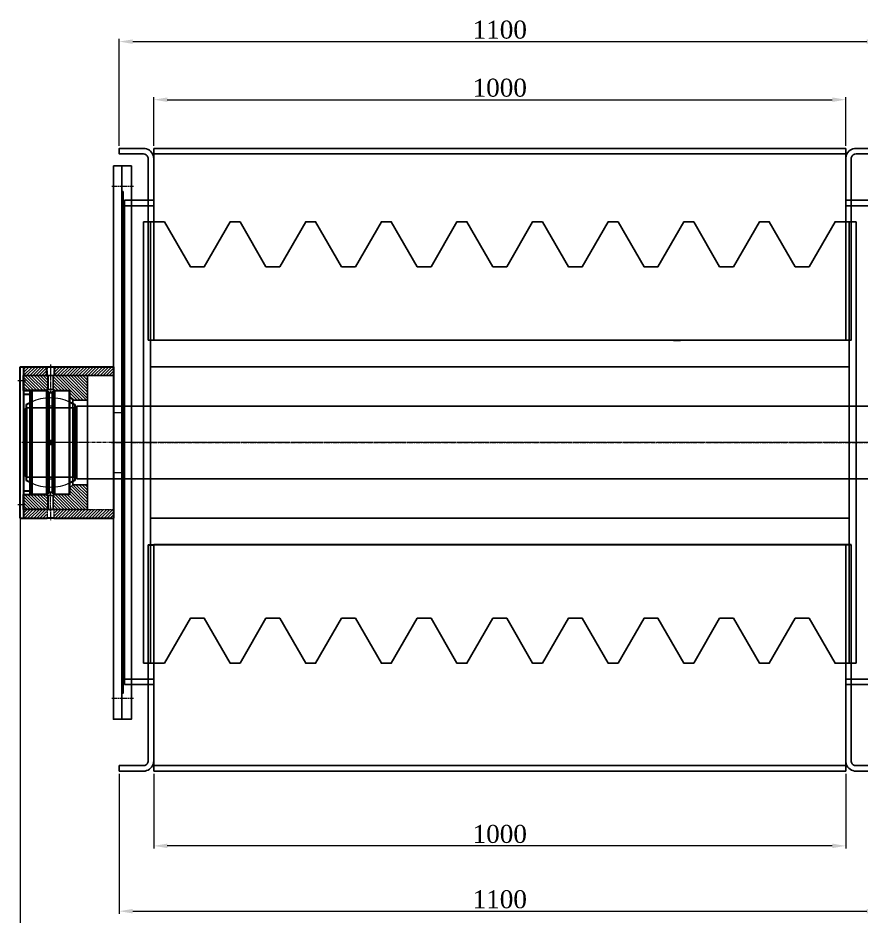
# Model space of a CAD drawing. Header units: inches. Extents: x 36705 to 45095, y -12195 to 29758.
# Drawn here: x 38420 to 39638, y 27615 to 28913 of the extents above; entities that cross this region are included whole.
import ezdxf

# ---------------------------------------------------------------- set-up
doc = ezdxf.new("R2010")
doc.units = ezdxf.units.IN
doc.header["$MEASUREMENT"] = 0
for name, pattern in [('AM_ISO08W050x2', [9, 6, -0.75, 1.5, -0.75]), ('CENTER', [2, 1.25, -0.25, 0.25, -0.25]), ('HIDDEN', [0.375, 0.25, -0.125])]:
    doc.linetypes.add(name, pattern=pattern)
doc.layers.get('Defpoints').update_dxf_attribs({"lineweight": 5})
for name, color, linetype, lineweight in [('2d ConnectionPoints', 7, 'Continuous', 50), ('AM_0', 7, 'Continuous', 30), ('AM_3', 6, 'HIDDEN', 15), ('AM_4', 3, 'Continuous', 15), ('AM_5', 3, 'Continuous', 15), ('AM_7', 4, 'CENTER', 15), ('AM_9', 253, 'Continuous', 0)]:
    doc.layers.add(name, color=color, linetype=linetype, lineweight=lineweight)
doc.styles.add('TCVN', font='times.ttf')
doc.dimstyles.new('Hien', dxfattribs={"dimtxt": 20, "dimasz": 15, "dimexe": 3, "dimexo": 3, "dimgap": 3, "dimtad": 1, "dimtoh": 1, "dimdec": 0, "dimzin": 0, "dimdsep": 46, "dimtxsty": 'TCVN', "dimcen": 0, "dimclrd": 8, "dimclre": 250, "dimclrt": 41, "dimadec": 0, "dimazin": 0, "dimtfac": 1, "dimtdec": 0, "dimtofl": 0, "dimtmove": 1, "dimatfit": 3, "dimfxl": 1, "dimtolj": 1, "dimtzin": 0, "dimlwd": 9, "dimlwe": 9, "dimarcsym": 0})

# ---------------------------------------------------------------- blocks, each defined once
blk = doc.blocks.new('1_GE_100_ES_2RS_ir_0_in_SKF_GE_100_ES_2RS_4')
at = {"layer": 'AM_0'}
for p, q in [((-35, 54.8), (-35, -54.8)), ((35, 54.8), (35, -54.8))]:
    blk.add_line(p, q, dxfattribs=at)
for start, end in [(115.029, 122.579), (57.421, 64.971), (237.421, 244.971), (295.029, 302.579)]:
    blk.add_arc((0, 0), 65, start, end, dxfattribs=at)
at = {"layer": 'AM_7'}
blk.add_line((-38.5, 0), (38.5, 0), dxfattribs=at)
at = {"layer": 'AM_9'}
for p, q in [((-5.7, 50), (-34, 50)), ((-34, 50), (-34, -50)), ((-5.7, 50), (-5.7, -50)), ((34, 50), (5.7, 50)), ((5.7, 50), (5.7, -50)), ((34, 50), (34, -50)), ((-34, -50), (-5.7, -50)), ((5.7, -50), (34, -50))]:
    blk.add_line(p, q, dxfattribs=at)
for centre, radius, start, end in [((0, 0), 65, 64.971, 115.029), ((0, 46.5), 6.64, 31.7187, 148.2813), ((-34, 51), 1, 180, 270), ((34, 51), 1, 270, 360), ((0, 0), 2.5, 176.547, 191.5772), ((0, 0), 2.5, 74.2513, 90), ((0, 0), 2.5, 348.4479, 2.5024), ((-34, -51), 1, 90, 180), ((0, -46.5), 6.64, 211.7187, 328.2813), ((34, -51), 1, 0, 90), ((0, 0), 65, 244.971, 295.029)]:
    blk.add_arc(centre, radius, start, end, dxfattribs=at)
blk = doc.blocks.new('2_GE_100_ES_2RS_or_0_in_SKF_GE_100_ES_2RS_4')
at = {"layer": 'AM_0'}
for p, q in [((-27.5, 74), (-27.5, -74)), ((-5.8, 75), (-26.5, 75)), ((-2.5, 72.1), (-5.8, 75)), ((-5.8, 75), (-5.8, -75)), ((2.5, 72.1), (-2.5, 72.1)), ((-2.5, 72.1), (-2.5, -72.1)), ((5.8, 75), (2.5, 72.1)), ((2.5, 72.1), (2.5, -72.1)), ((5.8, 75), (5.8, -75)), ((26.5, 75), (5.8, 75)), ((27.5, 74), (27.5, -74)), ((-26.5, -75), (-5.8, -75)), ((-5.8, -75), (-2.5, -72.1)), ((-2.5, -72.1), (2.5, -72.1)), ((2.5, -72.1), (5.8, -75)), ((5.8, -75), (26.5, -75))]:
    blk.add_line(p, q, dxfattribs=at)
for points in [[(-2.5, 0), (-2.5, 0), (-2.5, 0.4), (-2.4, 0.9), (-2.2, 1.2), (-1.9, 1.6), (-1.6, 1.9), (-1.3, 2.1), (-0.9, 2.3), (-0.5, 2.4), (0, 2.5), (0.4, 2.5), (0.8, 2.4), (1.2, 2.2), (1.6, 2), (1.9, 1.7), (2.1, 1.3), (2.3, 1), (2.4, 0.5), (2.5, 0)], [(2.5, 0), (2.5, -0.3), (2.4, -0.7), (2.2, -1.1), (2, -1.5), (1.8, -1.8), (1.4, -2), (1.1, -2.3), (0.7, -2.4), (0.3, -2.5), (-0.2, -2.5), (-0.6, -2.4), (-1, -2.3), (-1.3, -2.1), (-1.7, -1.9), (-2, -1.5), (-2.2, -1.2), (-2.4, -0.8), (-2.5, -0.4), (-2.5, 0)]]:
    blk.add_lwpolyline(points, dxfattribs=at)
for centre, start, end in [((-26.5, 74), 90, 180), ((26.5, 74), 0, 90), ((-26.5, -74), 180, 270), ((26.5, -74), 270, 360)]:
    blk.add_arc(centre, 1, start, end, dxfattribs=at)
at = {"layer": 'AM_4'}
for p, q in [((-26.5, 75), (-26.5, -75)), ((26.5, 75), (26.5, -75))]:
    blk.add_line(p, q, dxfattribs=at)
at = {"layer": 'AM_9'}
for start, end in [(64.971, 115.029), (244.971, 295.029)]:
    blk.add_arc((0, 0), 65, start, end, dxfattribs=at)
blk = doc.blocks.new('LK')
at = {"layer": '2d ConnectionPoints'}
blk.add_point((22303.5, 33830.6), dxfattribs=at)
blk.add_point((22303.5, 33830.6), dxfattribs=at)
for name in ['2_GE_100_ES_2RS_or_0_in_SKF_GE_100_ES_2RS_4', '1_GE_100_ES_2RS_ir_0_in_SKF_GE_100_ES_2RS_4']:
    blk.add_blockref(name, (22303.5, 33830.6))
blk = doc.blocks.new('klfjds')
at = {"true_color": 0xf1eb1f}
h = blk.add_hatch(dxfattribs=at)
h.set_pattern_fill('ANSI31', color=2, scale=25, angle=90)
h.paths.add_polyline_path([(6021.4, 33210.6), (6021.4, 33197.9), (6106.6, 33197.9), (6106.6, 33210.6)])
h.paths.add_polyline_path([(6118.2, 33210.6), (6118.2, 33197.9), (6151.4, 33197.9), (6151.4, 33210.6)])
at = {"true_color": 0xcd2027}
h = blk.add_hatch(dxfattribs=at)
h.set_pattern_fill('ANSI31', color=242, scale=25)
edge = h.paths.add_edge_path()
edge.add_spline(control_points=[(6108.4, 33197.8), (6108.2, 33197.8), (6108, 33197.9), (6107.6, 33197.9), (6107.4, 33197.9), (6107.4, 33197.9)], knot_values=[2.26088, 2.26088, 2.26088, 2.26088, 2.379631, 2.379631, 2.568038, 2.568038, 2.568038, 2.568038], degree=3, periodic=0)
edge.add_line((6107.4, 33197.9), (6058.9, 33197.9))
edge.add_line((6058.9, 33197.9), (6058.9, 33162.1))
edge.add_line((6058.9, 33162.1), (6079.9, 33162.1))
edge.add_line((6079.9, 33162.1), (6084.9, 33167.1))
edge.add_line((6084.9, 33167.1), (6084.9, 33174.1))
edge.add_line((6084.9, 33174.1), (6084.9, 33176.1))
edge.add_line((6084.9, 33176.1), (6107.4, 33176.1))
edge.add_line((6107.4, 33176.1), (6107.4, 33177.6))
edge.add_line((6107.4, 33177.6), (6108.4, 33177.6))
edge.add_line((6108.4, 33177.6), (6108.4, 33197.8))
edge = h.paths.add_edge_path()
edge.add_spline(control_points=[(6117.4, 33197.9), (6117.4, 33197.9), (6117.3, 33197.9), (6116.9, 33197.9), (6116.7, 33197.8), (6116.4, 33197.8)], knot_values=[0.446468, 0.446468, 0.446468, 0.446468, 0.634867, 0.634867, 0.753618, 0.753618, 0.753618, 0.753618], degree=3, periodic=0)
edge.add_line((6116.4, 33197.8), (6116.4, 33177.6))
edge.add_line((6116.4, 33177.6), (6117.4, 33177.6))
edge.add_line((6117.4, 33177.6), (6117.4, 33176.1))
edge.add_line((6117.4, 33176.1), (6151.4, 33176.1))
edge.add_line((6151.4, 33176.1), (6151.4, 33197.9))
edge.add_line((6151.4, 33197.9), (6117.4, 33197.9))
edge = h.paths.add_edge_path()
edge.add_spline(control_points=[(6107.4, 33004.3), (6107.4, 33004.3), (6107.6, 33004.3), (6108, 33004.3), (6108.2, 33004.3), (6108.4, 33004.4)], knot_values=[0.446468, 0.446468, 0.446468, 0.446468, 0.634875, 0.634875, 0.753627, 0.753627, 0.753627, 0.753627], degree=3, periodic=0)
edge.add_line((6108.4, 33004.4), (6108.4, 33024.6))
edge.add_line((6108.4, 33024.6), (6107.4, 33024.6))
edge.add_line((6107.4, 33024.6), (6107.4, 33026.1))
edge.add_line((6107.4, 33026.1), (6084.9, 33026.1))
edge.add_line((6084.9, 33026.1), (6084.9, 33028.1))
edge.add_line((6084.9, 33028.1), (6084.9, 33035.1))
edge.add_line((6084.9, 33035.1), (6079.9, 33040.1))
edge.add_line((6079.9, 33040.1), (6058.9, 33040.1))
edge.add_line((6058.9, 33040.1), (6058.9, 33035.1))
edge.add_line((6058.9, 33035.1), (6058.9, 33004.3))
edge.add_line((6058.9, 33004.3), (6107.4, 33004.3))
edge = h.paths.add_edge_path()
edge.add_spline(control_points=[(6116.4, 33004.4), (6116.7, 33004.3), (6116.9, 33004.3), (6117.3, 33004.3), (6117.4, 33004.3), (6117.4, 33004.3)], knot_values=[2.26088, 2.26088, 2.26088, 2.26088, 2.379631, 2.379631, 2.568038, 2.568038, 2.568038, 2.568038], degree=3, periodic=0)
edge.add_line((6117.4, 33004.3), (6151.4, 33004.3))
edge.add_line((6151.4, 33004.3), (6151.4, 33026.1))
edge.add_line((6151.4, 33026.1), (6117.4, 33026.1))
edge.add_line((6117.4, 33026.1), (6117.4, 33024.6))
edge.add_line((6117.4, 33024.6), (6116.4, 33024.6))
edge.add_line((6116.4, 33024.6), (6116.4, 33004.4))
at = {"true_color": 0xf1eb1f}
h = blk.add_hatch(dxfattribs=at)
h.set_pattern_fill('ANSI31', color=2, scale=25, angle=90)
h.paths.add_polyline_path([(6106.6, 32991.6), (6021.4, 32991.6), (6021.4, 33004.3), (6106.6, 33004.3)])
h.paths.add_polyline_path([(6151.4, 32991.6), (6118.2, 32991.6), (6118.2, 33004.3), (6151.4, 33004.3)])
at = {"ltscale": 0.02}
for p, q in [((6108.4, 33177.6), (6108.4, 33197.9)), ((6116.4, 33177.6), (6116.4, 33197.9)), ((6151.4, 33197.9), (6116.4, 33197.9)), ((6151.4, 33197.9), (6151.4, 33004.3)), ((6107.4, 33176.1), (6084.9, 33176.1)), ((6084.9, 33026.1), (6084.9, 33176.1)), ((6107.4, 33177.6), (6107.4, 33024.6)), ((6108.4, 33177.6), (6107.4, 33177.6)), ((6117.4, 33177.6), (6116.4, 33177.6)), ((6117.4, 33177.6), (6117.4, 33024.6)), ((6151.4, 33176.1), (6117.4, 33176.1)), ((6107.4, 33026.1), (6084.9, 33026.1)), ((6108.4, 33024.6), (6107.4, 33024.6)), ((6108.4, 33004.3), (6108.4, 33024.6)), ((6116.4, 33004.3), (6116.4, 33024.6)), ((6117.4, 33024.6), (6116.4, 33024.6)), ((6151.4, 33026.1), (6117.4, 33026.1)), ((6151.4, 33004.3), (6116.4, 33004.3))]:
    blk.add_line(p, q, dxfattribs=at)
for p, q in [((6058.9, 33162.1), (6058.9, 33037.1)), ((6079.9, 33162.1), (6084.9, 33167.1)), ((6079.9, 33040.1), (6079.9, 33162.1)), ((6079.9, 33040.1), (6084.9, 33035.1))]:
    blk.add_line(p, q)
for points in [[(6021.4, 33210.6), (6106.6, 33210.6), (6106.6, 33197.9), (6021.4, 33197.9)], [(6151.4, 33210.6), (6118.2, 33210.6), (6118.2, 33197.9), (6151.4, 33197.9)]]:
    blk.add_lwpolyline(points, close=True)
for points in [[(6080, 33162.1), (6058.9, 33162.1), (6058.9, 33197.9), (6108.4, 33197.9), (6108.4, 33177.6), (6107.4, 33177.6), (6107.4, 33176.1), (6084.9, 33176.1), (6084.9, 33174.1), (6084.9, 33174.1), (6084.9, 33165.1)], [(6151.4, 33197.9), (6116.4, 33197.9)], [(6079.9, 33040.1), (6058.9, 33040.1), (6058.9, 33004.3), (6108.4, 33004.3), (6108.4, 33024.6), (6107.4, 33024.6), (6107.4, 33026.1), (6084.9, 33026.1), (6084.9, 33028.1), (6084.9, 33028.1), (6084.9, 33037.1)]]:
    blk.add_lwpolyline(points, dxfattribs=at)
for points, knots in [([(6116.4, 33197.9), (6116.4, 33197.9), (6116.3, 33197.9), (6115.9, 33197.9), (6115.6, 33197.9), (6114.9, 33197.8), (6114.5, 33197.8), (6113.5, 33197.8), (6112.9, 33197.8), (6111.9, 33197.8), (6111.4, 33197.8), (6110.4, 33197.8), (6110, 33197.8), (6109.2, 33197.9), (6108.9, 33197.9), (6108.5, 33197.9), (6108.4, 33197.9), (6108.4, 33197.9)], [0.602832, 0.602832, 0.602832, 0.602832, 0.75354, 0.75354, 0.904248, 0.904248, 1.054956, 1.054956, 1.205664, 1.205664, 1.356372, 1.356372, 1.50708, 1.50708, 1.657788, 1.657788, 1.808496, 1.808496, 1.808496, 1.808496]), ([(6108.4, 33177.6), (6108.4, 33177.6), (6108.5, 33177.6), (6108.9, 33177.6), (6109.2, 33177.5), (6110, 33177.5), (6110.4, 33177.5), (6111.4, 33177.5), (6111.9, 33177.4), (6112.9, 33177.4), (6113.5, 33177.5), (6114.5, 33177.5), (6114.9, 33177.5), (6115.6, 33177.5), (6115.9, 33177.6), (6116.3, 33177.6), (6116.4, 33177.6), (6116.4, 33177.6)], [0.602936, 0.602936, 0.602936, 0.602936, 0.753669, 0.753669, 0.904403, 0.904403, 1.055137, 1.055137, 1.205871, 1.205871, 1.356605, 1.356605, 1.507339, 1.507339, 1.658073, 1.658073, 1.808807, 1.808807, 1.808807, 1.808807]), ([(6116.4, 33024.6), (6116.4, 33024.6), (6116.3, 33024.6), (6115.9, 33024.6), (6115.6, 33024.6), (6114.9, 33024.7), (6114.5, 33024.7), (6113.5, 33024.7), (6112.9, 33024.7), (6111.9, 33024.7), (6111.4, 33024.7), (6110.4, 33024.7), (6110, 33024.7), (6109.2, 33024.6), (6108.9, 33024.6), (6108.5, 33024.6), (6108.4, 33024.6), (6108.4, 33024.6)], [0.602936, 0.602936, 0.602936, 0.602936, 0.753669, 0.753669, 0.904403, 0.904403, 1.055137, 1.055137, 1.205871, 1.205871, 1.356605, 1.356605, 1.507339, 1.507339, 1.658073, 1.658073, 1.808807, 1.808807, 1.808807, 1.808807]), ([(6108.4, 33004.3), (6108.4, 33004.3), (6108.5, 33004.3), (6108.9, 33004.3), (6109.2, 33004.3), (6110, 33004.4), (6110.4, 33004.4), (6111.4, 33004.4), (6111.9, 33004.4), (6112.9, 33004.4), (6113.5, 33004.4), (6114.5, 33004.4), (6114.9, 33004.4), (6115.6, 33004.3), (6115.9, 33004.3), (6116.3, 33004.3), (6116.4, 33004.3), (6116.4, 33004.3)], [0.602832, 0.602832, 0.602832, 0.602832, 0.75354, 0.75354, 0.904248, 0.904248, 1.054956, 1.054956, 1.205664, 1.205664, 1.356372, 1.356372, 1.50708, 1.50708, 1.657788, 1.657788, 1.808496, 1.808496, 1.808496, 1.808496])]:
    blk.add_open_spline(points, degree=3, knots=knots, dxfattribs=at)
at = {"layer": 'AM_0'}
for p, q in [((6124.4, 33210.6), (6021.4, 33210.6)), ((6107.4, 33210.6), (6021.4, 33210.6)), ((6021.4, 33210.6), (6021.4, 32991.6)), ((6151.4, 33210.6), (6117.4, 33210.6)), ((6151.4, 33210.6), (6151.4, 32991.6)), ((6107.4, 32991.6), (6021.4, 32991.6)), ((6151.4, 32991.6), (6117.4, 32991.6))]:
    blk.add_line(p, q, dxfattribs=at)
blk.add_lwpolyline([(6116.4, 33197.9), (6116.4, 33177.6), (6117.4, 33177.6), (6117.4, 33176.1), (6151.4, 33176.1), (6151.4, 33197.9)], dxfattribs=at)
blk.add_lwpolyline([(6151.4, 33026.1), (6117.4, 33026.1), (6117.4, 33024.6), (6116.4, 33024.6), (6116.4, 33004.3), (6151.4, 33004.3)], close=True, dxfattribs=at)
for points, knots in [([(6112.4, 33210.4), (6111.8, 33210.4), (6111.1, 33210.5), (6109.9, 33210.5), (6109.3, 33210.5), (6108.5, 33210.5), (6108.1, 33210.6), (6107.6, 33210.6), (6107.4, 33210.6), (6107.4, 33210.6)], [0, 0, 0, 0, 0.1883912, 0.1883912, 0.3767823, 0.3767823, 0.5651734, 0.5651734, 0.7535645, 0.7535645, 0.7535645, 0.7535645]), ([(6117.4, 33210.6), (6117.4, 33210.6), (6117.3, 33210.6), (6116.8, 33210.6), (6116.4, 33210.5), (6115.5, 33210.5), (6115, 33210.5), (6113.7, 33210.5), (6113.1, 33210.4), (6112.4, 33210.4)], [2.2606934, 2.2606934, 2.2606934, 2.2606934, 2.4490845, 2.4490845, 2.6374756, 2.6374756, 2.8258667, 2.8258667, 3.0142579, 3.0142579, 3.0142579, 3.0142579]), ([(6107.4, 32991.6), (6107.4, 32991.6), (6107.6, 32991.6), (6108.1, 32991.6), (6108.5, 32991.7), (6109.3, 32991.7), (6109.9, 32991.7), (6111.1, 32991.7), (6111.8, 32991.7), (6112.4, 32991.7)], [2.2606934, 2.2606934, 2.2606934, 2.2606934, 2.4490845, 2.4490845, 2.6374756, 2.6374756, 2.8258667, 2.8258667, 3.0142579, 3.0142579, 3.0142579, 3.0142579]), ([(6112.4, 32991.7), (6113.1, 32991.7), (6113.7, 32991.7), (6115, 32991.7), (6115.5, 32991.7), (6116.4, 32991.7), (6116.8, 32991.6), (6117.3, 32991.6), (6117.4, 32991.6), (6117.4, 32991.6)], [0, 0, 0, 0, 0.1883912, 0.1883912, 0.3767823, 0.3767823, 0.5651734, 0.5651734, 0.7535645, 0.7535645, 0.7535645, 0.7535645])]:
    blk.add_open_spline(points, degree=3, knots=knots, dxfattribs=at)
at = {"layer": 'AM_3', "ltscale": 0.02}
for p, q in [((6107.4, 33210.6), (6107.4, 33197.9)), ((6117.4, 33210.6), (6117.4, 33197.9)), ((6124.4, 33197.9), (6021.4, 33197.9)), ((6107.4, 33197.9), (6021.4, 33197.9)), ((6151.4, 33197.9), (6117.4, 33197.9)), ((6107.4, 33004.3), (6021.4, 33004.3)), ((6107.4, 33004.3), (6107.4, 32991.6)), ((6117.4, 33004.3), (6117.4, 32991.6)), ((6151.4, 33004.3), (6117.4, 33004.3))]:
    blk.add_line(p, q, dxfattribs=at)
at = {"layer": 'AM_3', "ltscale": 0.02027}
for points, knots in [([(6107.4, 33197.9), (6107.4, 33197.9), (6107.6, 33197.9), (6108.1, 33197.9), (6108.5, 33197.8), (6109.3, 33197.8), (6109.9, 33197.8), (6111.1, 33197.7), (6111.8, 33197.7), (6112.4, 33197.7)], [2.2608796, 2.2608796, 2.2608796, 2.2608796, 2.4492861, 2.4492861, 2.6376927, 2.6376927, 2.8260994, 2.8260994, 3.0145061, 3.0145061, 3.0145061, 3.0145061]), ([(6112.4, 33197.7), (6113.1, 33197.7), (6113.7, 33197.7), (6115, 33197.8), (6115.5, 33197.8), (6116.4, 33197.8), (6116.8, 33197.9), (6117.3, 33197.9), (6117.4, 33197.9), (6117.4, 33197.9)], [0, 0, 0, 0, 0.1884067, 0.1884067, 0.3768134, 0.3768134, 0.56522, 0.56522, 0.7536265, 0.7536265, 0.7536265, 0.7536265]), ([(6112.4, 33004.5), (6111.8, 33004.5), (6111.1, 33004.5), (6109.9, 33004.4), (6109.3, 33004.4), (6108.5, 33004.4), (6108.1, 33004.3), (6107.6, 33004.3), (6107.4, 33004.3), (6107.4, 33004.3)], [0, 0, 0, 0, 0.1884067, 0.1884067, 0.3768134, 0.3768134, 0.56522, 0.56522, 0.7536265, 0.7536265, 0.7536265, 0.7536265]), ([(6117.4, 33004.3), (6117.4, 33004.3), (6117.3, 33004.3), (6116.8, 33004.3), (6116.4, 33004.4), (6115.5, 33004.4), (6115, 33004.4), (6113.7, 33004.5), (6113.1, 33004.5), (6112.4, 33004.5)], [2.2608796, 2.2608796, 2.2608796, 2.2608796, 2.4492861, 2.4492861, 2.6376927, 2.6376927, 2.8260994, 2.8260994, 3.0145061, 3.0145061, 3.0145061, 3.0145061])]:
    blk.add_open_spline(points, degree=3, knots=knots, dxfattribs=at)
at = {"layer": 'AM_7', "linetype": 'AM_ISO08W050x2'}
for p, q in [((6112.4, 33213.6), (6112.4, 33194.9)), ((6112.4, 33007.3), (6112.4, 32988.6))]:
    blk.add_line(p, q, dxfattribs=at)
at = {"layer": 'AM_7', "ltscale": 0.005}
for p, q in [((6112.4, 33202.5), (6112.4, 33174.4)), ((6112.4, 33001.4), (6112.4, 33027.7))]:
    blk.add_line(p, q, dxfattribs=at)
at = {"layer": 'AM_7', "ltscale": 0.01}
blk.add_line((6055.9, 33101.1), (6154.4, 33101.1), dxfattribs=at)
blk = doc.blocks.new('*D44')
at = {"color": 250, "lineweight": 9, "transparency": 16777216}
for p, q in [((38616.3, 28728.1), (38616.3, 28798.5)), ((39616.3, 28728.1), (39616.3, 28798.5))]:
    blk.add_line(p, q, dxfattribs=at)
at = {"color": 8, "lineweight": 9, "transparency": 16777216}
blk.add_line((38635.8, 28794.6), (39596.8, 28794.6), dxfattribs=at)
at = {"color": 8, "transparency": 16777216}
for points in [[(38635.8, 28797.9), (38635.8, 28791.4), (38616.3, 28794.6)], [(39596.8, 28797.9), (39596.8, 28791.4), (39616.3, 28794.6)]]:
    blk.add_solid(points, dxfattribs=at)
at = {"layer": 'Defpoints', "color": 0, "transparency": 16777216}
for p in [(39616.3, 28794.6), (38616.3, 28724.2), (39616.3, 28724.2)]:
    blk.add_point(p, dxfattribs=at)
at = {"color": 41, "transparency": 16777216, "insert": (39116.3, 28811.8), "char_height": 26, "attachment_point": 5, "style": 'TCVN'}
blk.add_mtext('\\A1;1000', dxfattribs=at)
blk = doc.blocks.new('*D45')
at = {"color": 250, "lineweight": 9, "transparency": 16777216}
for p, q in [((38566.3, 28728.1), (38566.3, 28882.5)), ((39666.3, 28728.1), (39666.3, 28882.5))]:
    blk.add_line(p, q, dxfattribs=at)
at = {"color": 8, "lineweight": 9, "transparency": 16777216}
blk.add_line((38585.8, 28878.6), (39646.8, 28878.6), dxfattribs=at)
at = {"color": 8, "transparency": 16777216}
for points in [[(38585.8, 28881.8), (38585.8, 28875.3), (38566.3, 28878.6)], [(39646.8, 28881.8), (39646.8, 28875.3), (39666.3, 28878.6)]]:
    blk.add_solid(points, dxfattribs=at)
at = {"layer": 'Defpoints', "color": 0, "transparency": 16777216}
for p in [(39666.3, 28878.6), (38566.3, 28724.2), (39666.3, 28724.2)]:
    blk.add_point(p, dxfattribs=at)
at = {"color": 41, "transparency": 16777216, "insert": (39116.3, 28895.7), "char_height": 26, "attachment_point": 5, "style": 'TCVN'}
blk.add_mtext('\\A1;1100', dxfattribs=at)
blk = doc.blocks.new('*D46')
at = {"color": 250, "lineweight": 9, "transparency": 16777216}
for p, q in [((40199.6, 28240.3), (40199.6, 27526.3)), ((38423, 28220.5), (38423, 27526.3))]:
    blk.add_line(p, q, dxfattribs=at)
at = {"color": 8, "lineweight": 9, "transparency": 16777216}
blk.add_line((38442.5, 27530.2), (40180.1, 27530.2), dxfattribs=at)
at = {"color": 8, "transparency": 16777216}
for points in [[(38442.5, 27533.4), (38442.5, 27526.9), (38423, 27530.2)], [(40180.1, 27533.4), (40180.1, 27526.9), (40199.6, 27530.2)]]:
    blk.add_solid(points, dxfattribs=at)
at = {"layer": 'Defpoints', "color": 0, "transparency": 16777216}
for p in [(40199.6, 28244.2), (38423, 28224.4), (40199.6, 27530.2)]:
    blk.add_point(p, dxfattribs=at)
at = {"color": 41, "transparency": 16777216, "insert": (39311.3, 27547.3), "char_height": 26, "attachment_point": 5, "style": 'TCVN'}
blk.add_mtext('\\A1;1777', dxfattribs=at)
blk = doc.blocks.new('*D49')
at = {"color": 250, "lineweight": 9, "transparency": 16777216}
for p, q in [((38616.3, 27820.3), (38616.3, 27712.3)), ((39616.3, 27820.3), (39616.3, 27712.3))]:
    blk.add_line(p, q, dxfattribs=at)
at = {"color": 8, "lineweight": 9, "transparency": 16777216}
blk.add_line((39596.8, 27716.2), (38635.8, 27716.2), dxfattribs=at)
at = {"color": 8, "transparency": 16777216}
for points in [[(38635.8, 27719.5), (38635.8, 27713), (38616.3, 27716.2)], [(39596.8, 27719.5), (39596.8, 27713), (39616.3, 27716.2)]]:
    blk.add_solid(points, dxfattribs=at)
at = {"layer": 'Defpoints', "color": 0, "transparency": 16777216}
for p in [(38616.3, 27824.2), (39616.3, 27824.2), (38616.3, 27716.2)]:
    blk.add_point(p, dxfattribs=at)
at = {"color": 41, "transparency": 16777216, "insert": (39116.3, 27733.3), "char_height": 26, "attachment_point": 5, "style": 'TCVN'}
blk.add_mtext('\\A1;1000', dxfattribs=at)
blk = doc.blocks.new('*D50')
at = {"color": 250, "lineweight": 9, "transparency": 16777216}
for p, q in [((38566.3, 27820.3), (38566.3, 27617.9)), ((39666.3, 27820.3), (39666.3, 27617.9))]:
    blk.add_line(p, q, dxfattribs=at)
at = {"color": 8, "lineweight": 9, "transparency": 16777216}
blk.add_line((38585.8, 27621.8), (39646.8, 27621.8), dxfattribs=at)
at = {"color": 8, "transparency": 16777216}
for points in [[(38585.8, 27625.1), (38585.8, 27618.6), (38566.3, 27621.8)], [(39646.8, 27625.1), (39646.8, 27618.6), (39666.3, 27621.8)]]:
    blk.add_solid(points, dxfattribs=at)
at = {"layer": 'Defpoints', "color": 0, "transparency": 16777216}
for p in [(38566.3, 27824.2), (39666.3, 27824.2), (39666.3, 27621.8)]:
    blk.add_point(p, dxfattribs=at)
at = {"color": 41, "transparency": 16777216, "insert": (39116.3, 27638.9), "char_height": 26, "attachment_point": 5, "style": 'TCVN'}
blk.add_mtext('\\A1;1100', dxfattribs=at)
blk = doc.blocks.new('hdhdhg')
at = {"ltscale": 0.02}
for p, q in [((-7181.4, 26516.7), (-7180.4, 26517.7)), ((-7181.4, 26516.7), (-7181.4, 26418.7)), ((-7180.4, 26417.7), (-7180.4, 26517.7)), ((-7108.4, 26517.7), (-7180.4, 26517.7)), ((-7108.4, 26519.2), (-7107.4, 26520.2)), ((-7108.4, 26519.2), (-7108.4, 26416.2)), ((-7108.4, 26517.7), (-7108.4, 26420.2)), ((-7107.4, 26415.2), (-7107.4, 26520.2)), ((-5882.8, 26520.2), (-7107.4, 26520.2)), ((-5882.8, 26520.2), (-5882.7, 26415.2)), ((-5881.8, 26519.2), (-5882.8, 26520.2)), ((-5881.7, 26416.2), (-5881.8, 26519.2)), ((-5817.8, 26517.7), (-5881.8, 26517.7)), ((-5881.8, 26517.7), (-5881.8, 26517.7)), ((-5765.8, 26517.7), (-5817.8, 26517.7)), ((-5765.8, 26517.7), (-5765.8, 26417.7)), ((-5763.8, 26512.7), (-5451.8, 26512.7)), ((-5451.8, 26512.7), (-5451.8, 26441.7)), ((-5450.8, 26511.7), (-5451.8, 26512.7)), ((-5450.8, 26438.4), (-5450.8, 26511.7)), ((-5451.8, 26441.7), (-5451.8, 26422.7)), ((-5450.8, 26423.7), (-5450.8, 26438.4)), ((-7181.4, 26418.7), (-7180.4, 26417.7)), ((-7108.4, 26417.7), (-7180.4, 26417.7)), ((-7108.4, 26416.2), (-7107.4, 26415.2)), ((-5882.7, 26415.2), (-7107.4, 26415.2)), ((-5881.7, 26416.2), (-5882.7, 26415.2)), ((-5765.8, 26417.7), (-5881.7, 26417.7)), ((-5763.8, 26422.7), (-5451.8, 26422.7)), ((-5450.8, 26423.7), (-5451.8, 26422.7))]:
    blk.add_line(p, q, dxfattribs=at)
for p, q in [((-5749.3, 26480.2), (-5450.8, 26480.2)), ((-5747.2, 26455.2), (-5450.8, 26455.2)), ((-5765.8, 26417.7), (-5765.8, 26422.7))]:
    blk.add_line(p, q)
for centre, radius, start, end in [((-5763.8, 26514.7), 2, 180, 270.2162), ((-5746.8, 26467.8), 12.6, 101.6641, 271.3381), ((-5749.3, 26467.7), 12.5, 359.9887, 0), ((-5763.8, 26420.7), 2, 89.8355, 180.0516)]:
    blk.add_arc(centre, radius, start, end)
at = {"layer": 'AM_7', "color": 2, "ltscale": 4}
blk.add_line((-5440.8, 26467.7), (-7182.4, 26467.7), dxfattribs=at)
blk = doc.blocks.new('hsdhdhfg')
for p, q in [((-7011.1, 26148.7), (-7011.1, 26786.7)), ((-7001.1, 26786.7), (-7011.1, 26786.7)), ((-7001.1, 26786.7), (-7001.1, 26148.7)), ((-5991.1, 26148.7), (-5991.1, 26786.7)), ((-5991.1, 26148.7), (-5991.1, 26786.7)), ((-5981.1, 26786.7), (-5991.1, 26786.7)), ((-5981.1, 26786.7), (-5981.1, 26148.7)), ((-5981.1, 26786.7), (-5981.1, 26148.7)), ((-7001.1, 26148.7), (-7011.1, 26148.7)), ((-5981.1, 26148.7), (-5991.1, 26148.7))]:
    blk.add_line(p, q)
for points in [[(-7001.1, 26577.2), (-5991.1, 26577.2), (-5991.1, 26786.7), (-6011.5, 26786.7), (-6049, 26721.7), (-6069, 26721.7), (-6106.5, 26786.7), (-6120.7, 26786.7), (-6158.3, 26721.7), (-6178.3, 26721.7), (-6215.8, 26786.7), (-6230, 26786.7), (-6267.6, 26721.7), (-6287.6, 26721.7), (-6325.1, 26786.7), (-6339.3, 26786.7), (-6376.8, 26721.7), (-6396.8, 26721.7), (-6434.4, 26786.7), (-6448.6, 26786.7), (-6486.1, 26721.7), (-6506.1, 26721.7), (-6543.6, 26786.7), (-6557.9, 26786.7), (-6595.4, 26721.7), (-6615.4, 26721.7), (-6652.9, 26786.7), (-6667.2, 26786.7), (-6704.7, 26721.7), (-6724.7, 26721.7), (-6762.2, 26786.7), (-6776.4, 26786.7), (-6814, 26721.7), (-6834, 26721.7), (-6871.5, 26786.7), (-6885.7, 26786.7), (-6923.2, 26721.7), (-6943.2, 26721.7), (-6980.8, 26786.7), (-7001.1, 26786.7)], [(-7001.1, 26358.2), (-5991.1, 26358.2), (-5991.1, 26148.7), (-6011.5, 26148.7), (-6049, 26213.7), (-6069, 26213.7), (-6106.5, 26148.7), (-6120.7, 26148.7), (-6158.3, 26213.7), (-6178.3, 26213.7), (-6215.8, 26148.7), (-6230, 26148.7), (-6267.6, 26213.7), (-6287.6, 26213.7), (-6325.1, 26148.7), (-6339.3, 26148.7), (-6376.8, 26213.7), (-6396.8, 26213.7), (-6434.4, 26148.7), (-6448.6, 26148.7), (-6486.1, 26213.7), (-6506.1, 26213.7), (-6543.6, 26148.7), (-6557.9, 26148.7), (-6595.4, 26213.7), (-6615.4, 26213.7), (-6652.9, 26148.7), (-6667.2, 26148.7), (-6704.7, 26213.7), (-6724.7, 26213.7), (-6762.2, 26148.7), (-6776.4, 26148.7), (-6814, 26213.7), (-6834, 26213.7), (-6871.5, 26148.7), (-6885.7, 26148.7), (-6923.2, 26213.7), (-6943.2, 26213.7), (-6980.8, 26148.7), (-7001.1, 26148.7)]]:
    blk.add_lwpolyline(points, close=True)
blk.add_blockref('hdhdhg', (0, 0))

msp = doc.modelspace()

# ---------------------------------------------------------------- linework, layer by layer
for p, q in [((38616.29213, 28724.21648), (38616.29213, 28706.65735)), ((38616.29213, 28724.21648), (39616.29213, 28724.21648)), ((39616.29213, 28711.16978), (39616.29213, 28724.21648)), ((38616.29213, 28716.21648), (39616.29213, 28716.21648)), ((39616.29213, 28447.17957), (39616.29213, 28711.16978)), ((38616.29213, 28447.17957), (39616.29213, 28447.17957)), ((39616.29213, 28447.17957), (38616.29213, 28447.17957)), ((39616.29213, 28151.25339), (38616.29213, 28151.25339)), ((38616.29213, 27824.21648), (38616.29213, 27941.77561)), ((38616.29213, 27832.21648), (39616.29213, 27832.21648)), ((39616.29213, 27837.26318), (39616.29213, 27824.21648)), ((38616.29213, 27824.21648), (39616.29213, 27824.21648))]:
    msp.add_line(p, q)
at = {"ltscale": 0.02}
for p, q in [((38573.75026, 27949.21648), (38573.75026, 28649.21648)), ((38573.75026, 28649.21648), (38616.29213, 28649.21648)), ((39616.29213, 28649.21648), (39658.834, 28649.21648)), ((39658.834, 28649.21648), (39616.29213, 28649.21648)), ((38616.29213, 28641.21648), (38573.75026, 28641.21648)), ((39616.29213, 28641.21648), (39658.834, 28641.21648)), ((38616.29213, 27957.21648), (38573.75026, 27957.21648)), ((38573.75026, 27949.21648), (38616.29213, 27949.21648)), ((39616.29213, 27957.21648), (39658.834, 27957.21648)), ((39616.29213, 27949.21648), (39658.834, 27949.21648)), ((38571.99656, 27936.70417), (38569.99656, 27936.70417))]:
    msp.add_line(p, q, dxfattribs=at)
for points in [[(38616.29213, 28447.17957), (38616.29213, 28709.2017, 0.0851642332), (38615.43342, 28714.20663, 0.3178372452), (38601.27735, 28724.21648), (38566.29213, 28724.21648), (38566.29213, 28724.21648), (38566.29213, 28716.21648), (38601.27735, 28716.21648, -0.3178372452), (38607.89095, 28711.53996, -0.0851642332), (38608.29213, 28709.2017), (38608.29213, 28447.17957)], [(39616.29213, 28447.17957), (39616.29213, 28709.2017, -0.0851642332), (39617.15084, 28714.20663, -0.3178372452), (39631.30691, 28724.21648), (39666.29213, 28724.21648), (39666.29213, 28724.21648), (39666.29213, 28716.21648), (39631.30691, 28716.21648, 0.3178372452), (39624.69331, 28711.53996, 0.0851642332), (39624.29213, 28709.2017), (39624.29213, 28447.17957)], [(38616.29213, 28151.25339), (38616.29213, 27839.23126, -0.0851642332), (38615.43342, 27834.22634, -0.3178372452), (38601.27735, 27824.21648), (38566.29213, 27824.21648), (38566.29213, 27824.21648), (38566.29213, 27832.21648), (38601.27735, 27832.21648, 0.3178372452), (38607.89095, 27836.893, 0.0851642332), (38608.29213, 27839.23126), (38608.29213, 28151.25339)], [(39616.29213, 28151.25339), (39616.29213, 27839.23126, 0.0851642332), (39617.15084, 27834.22634, 0.3178372452), (39631.30691, 27824.21648), (39666.29213, 27824.21648), (39666.29213, 27824.21648), (39666.29213, 27832.21648), (39631.30691, 27832.21648, -0.3178372452), (39624.69331, 27836.893, -0.0851642332), (39624.29213, 27839.23126), (39624.29213, 28151.25339)]]:
    msp.add_lwpolyline(points, format="xyb", close=True)
for points in [[(38557.99656, 28699.21648), (38557.99656, 27899.21648), (38569.99656, 27899.21648), (38569.99656, 28699.21648)], [(38583.99656, 28699.21648), (38583.99656, 27899.21648), (38569.99656, 27899.21648), (38569.99656, 28699.21648)]]:
    msp.add_lwpolyline(points, close=True)
msp.add_lwpolyline([(38569.99656, 27936.70417), (38571.99656, 27936.70417), (38571.99656, 28661.7288), (38569.99656, 28661.7288)])
msp.add_lwpolyline([(38571.99656, 28661.7288), (38569.99656, 28661.7288), (38571.99656, 28661.7288), (38571.99656, 27936.70417)], close=True, dxfattribs=at)
at = {"layer": 'AM_0'}
for p, q in [((39367.53844, 28447.17957), (39377.54829, 28447.17957)), ((38422.99647, 28299.21632), (38422.99647, 28408.719)), ((38422.99647, 28408.719), (38427.99647, 28408.719)), ((38427.99647, 28408.719), (38427.99647, 28374.21632)), ((38427.99647, 28408.719), (38427.99647, 28229.21632)), ((38427.99647, 28374.21632), (38437.49727, 28374.21632)), ((38437.49727, 28224.21632), (38437.49727, 28374.21632)), ((38427.99647, 28369.21632), (38437.49727, 28369.21632)), ((38422.99647, 28189.719), (38422.99647, 28299.21632)), ((38427.99647, 28229.21632), (38437.49727, 28229.21632)), ((38427.99647, 28224.21632), (38437.49727, 28224.21632)), ((38427.99647, 28224.21632), (38427.99647, 28189.719)), ((38422.99647, 28189.719), (38427.99647, 28189.719))]:
    msp.add_line(p, q, dxfattribs=at)
at = {"layer": 'AM_0', "color": 3}
for p, q in [((38608.29213, 28151.25339), (38616.29213, 28151.25339)), ((39616.29213, 28151.25339), (38616.29213, 28151.25339)), ((39624.29213, 28151.25339), (39616.29213, 28151.25339))]:
    msp.add_line(p, q, dxfattribs=at)
at = {"layer": 'AM_3', "color": 5, "ltscale": 0.02}
for p, q in [((38601.28228, 27980.21648), (38601.28228, 28618.21648)), ((38611.29213, 28618.21648), (38601.28228, 28618.21648)), ((38611.29213, 28618.21648), (38611.29213, 27980.21648)), ((39621.29213, 27980.21648), (39621.29213, 28618.21648)), ((39621.29213, 27980.21648), (39621.29213, 28618.21648)), ((39631.30198, 28618.21648), (39621.29213, 28618.21648)), ((39631.30198, 28618.21648), (39631.30198, 27980.21648)), ((39631.30198, 28618.21648), (39631.30198, 27980.21648)), ((38611.29213, 28598.61444), (38611.29213, 28598.66345)), ((39621.29213, 28408.71648), (38611.29213, 28408.71648)), ((39621.29213, 28189.71648), (38611.29213, 28189.71648)), ((38611.29213, 28083.01684), (38611.29213, 28083.0657)), ((38611.29213, 27980.21648), (38601.28228, 27980.21648)), ((39631.30198, 27980.21648), (39621.29213, 27980.21648))]:
    msp.add_line(p, q, dxfattribs=at)
at = {"layer": 'AM_5'}
for p, q in [((38557.99656, 28342.71648), (38571.99656, 28342.71648)), ((38557.99656, 28255.71648), (38571.99656, 28255.71648))]:
    msp.add_line(p, q, dxfattribs=at)
at = {"layer": 'AM_7', "linetype": 'AM_ISO08W050x2'}
for p, q in [((38572.99656, 28669.21648), (38554.99656, 28669.21648)), ((38586.99656, 28669.21648), (38566.99656, 28669.21648)), ((38419.99647, 28388.71417), (38430.99647, 28388.71417)), ((38554.99656, 28299.21648), (38574.99656, 28299.21648)), ((38586.99656, 28299.21648), (38566.99656, 28299.21648)), ((38419.99647, 28209.719), (38430.99647, 28209.719)), ((38572.99656, 27929.21648), (38554.99656, 27929.21648)), ((38586.99656, 27929.21648), (38566.99656, 27929.21648))]:
    msp.add_line(p, q, dxfattribs=at)
at = {"layer": 'AM_7', "ltscale": 6}
msp.add_line((39677.5877, 28299.21648), (38554.99656, 28299.21648), dxfattribs=at)
at = {"layer": 'AM_7', "color": 5, "ltscale": 5}
msp.add_line((38585.01627, 28299.21648), (39647.56799, 28299.21648), dxfattribs=at)

# ---------------------------------------------------------------- block references
msp.add_blockref('hsdhdhfg', (45612.40702, 1831.53707))
at = {"xscale": -1}
for name, p in [('klfjds', (44579.4267, -4801.8755)), ('LK', (60770.48238, -5531.39562))]:
    msp.add_blockref(name, p, dxfattribs=at)

# ---------------------------------------------------------------- dimensions: what is measured, and where the dimension line sits
for base, p1, p2, picture, middle in [((39666.29213, 28878.56551), (38566.29213, 28724.21648), (39666.29213, 28724.21648), '*D45', (39116.29213, 28895.69046)), ((39616.29213, 28794.63202), (38616.29213, 28724.21648), (39616.29213, 28724.21648), '*D44', (39116.29213, 28811.75697)), ((40199.58792, 27530.16769), (38422.99647, 28224.35264), (40199.58792, 28244.21648), '*D46', (39311.2922, 27547.33012)), ((39666.29213, 27621.82094), (38566.29213, 27824.21648), (39666.29213, 27824.21648), '*D50', (39116.29213, 27638.94589)), ((38616.29213, 27716.21288), (39616.29213, 27824.21648), (38616.29213, 27824.21648), '*D49', (39116.29213, 27733.33783))]:
    dim = msp.add_linear_dim(base=base, p1=p1, p2=p2, dimstyle='Hien', override={"dimscale": 1.3})
    dim.commit()
    dim.dimension.update_dxf_attribs({"geometry": picture, "text_midpoint": middle})

doc.saveas('drawing.dxf')
